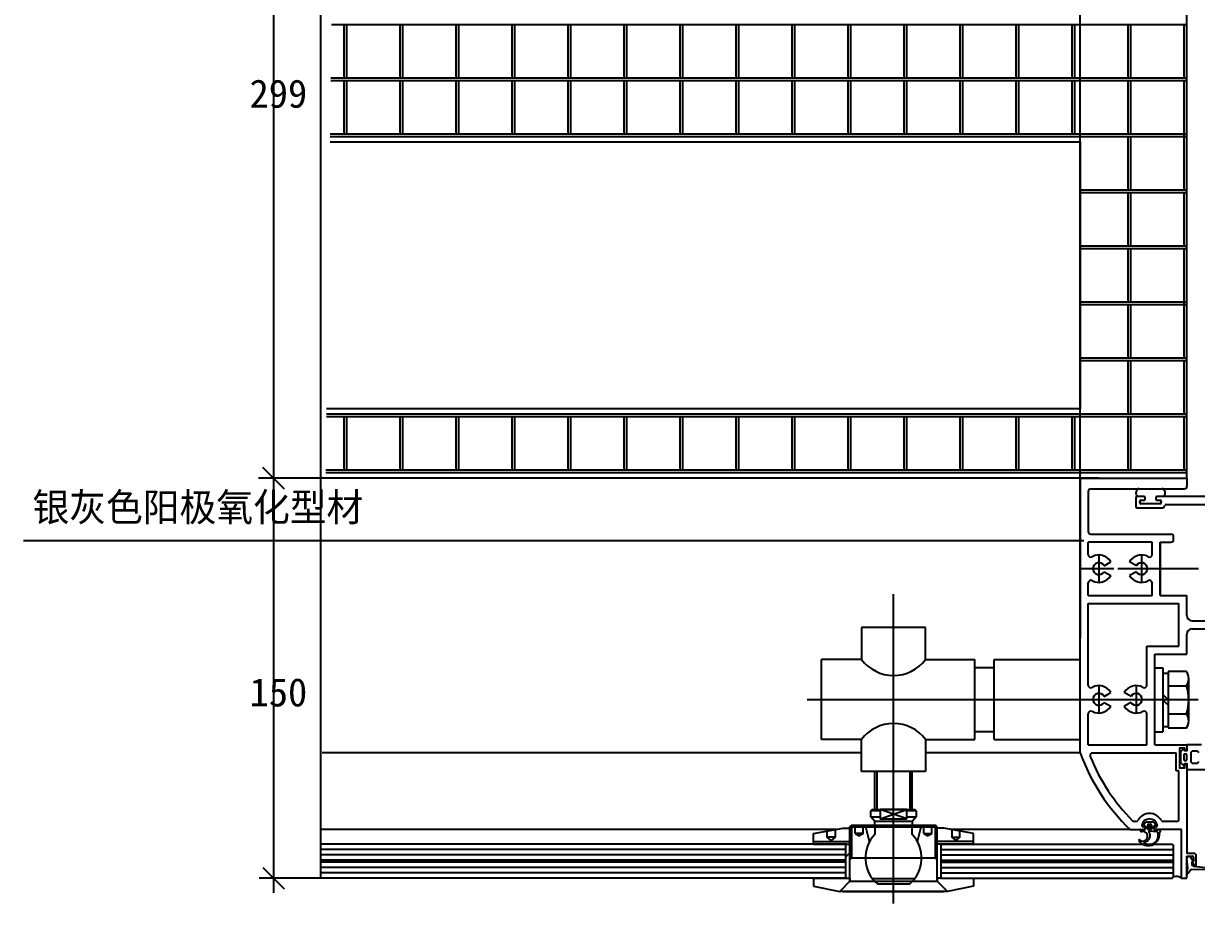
# Model space of a CAD drawing. Header units: metres. Extents: x 2762 to 3725, y 1252 to 2550.
# Drawn here: x 2762.4 to 3202.3, y 1787 to 2117.1 of the extents above; entities that cross this region are included whole.
import ezdxf

# ---------------------------------------------------------------- set-up
doc = ezdxf.new("R2010")
doc.units = ezdxf.units.M
for name, color, linetype in [('1', 1, 'Continuous'), ('10', 1, 'Continuous'), ('4', 4, 'Continuous'), ('6', 6, 'Continuous'), ('GOMMA', 3, 'Continuous'), ('填充', 1, 'Continuous'), ('胶条', 6, 'Continuous')]:
    doc.layers.add(name, color=color, linetype=linetype)

# ---------------------------------------------------------------- blocks, each defined once
blk = doc.blocks.new('_ArchTick')
at = {"color": 0, "linetype": 'ByBlock'}
blk.add_lwpolyline([(-0.5, -0.5), (0.5, 0.5)], dxfattribs=at)

msp = doc.modelspace()

# ---------------------------------------------------------------- hatches: boundary and pattern name
at = {"layer": '1'}
h = msp.add_hatch(dxfattribs=at)
h.set_pattern_fill('ANSI38', scale=6)
h.paths.add_polyline_path([(3072.3, 1809.33), (3072.3, 1810.33), (3058.7, 1810.33), (3058.7, 1809.33)])
h = msp.add_hatch(dxfattribs=at)
h.set_pattern_fill('ANSI38', scale=6)
h.paths.add_polyline_path([(3058.7, 1809.33), (3058.7, 1810.33), (3072.3, 1810.33), (3072.3, 1809.33)])
h = msp.add_hatch(dxfattribs=at)
h.set_pattern_fill('ANSI38', scale=6)
h.paths.add_polyline_path([(3072.3, 1796.57), (3070.8, 1796.57, 1), (3070.8, 1797.07), (3070.8, 1809.12), (3072.3, 1809.12)])
h = msp.add_hatch(dxfattribs=at)
h.set_pattern_fill('ANSI38', scale=6)
h.paths.add_polyline_path([(3118.7, 1809.33), (3118.7, 1810.33), (3105.1, 1810.33), (3105.1, 1809.33)])
h = msp.add_hatch(dxfattribs=at)
h.set_pattern_fill('ANSI38', scale=6)
h.paths.add_polyline_path([(3105.1, 1796.57), (3106.6, 1796.57, -1), (3106.6, 1797.07), (3106.6, 1809.33), (3105.1, 1809.33)])
at = {"layer": '填充'}
h = msp.add_hatch(dxfattribs=at)
h.set_pattern_fill('HONEY', scale=100)
h.paths.add_polyline_path([(2877.39, 2072.57), (2876.08, 1972.57), (3158.7, 1972.57), (3158.7, 2072.57)])

# ---------------------------------------------------------------- linework, layer by layer
for p, q in [((3158.7, 1946.57), (3158.7, 2243.07)), ((3198.7, 1946.57), (3198.7, 2243.07)), ((2882.7, 2096.57), (2882.7, 2116.57)), ((2883.7, 2096.57), (2883.7, 2116.57)), ((2903.7, 2096.57), (2903.7, 2116.57)), ((2904.7, 2096.57), (2904.7, 2116.57)), ((2924.7, 2096.57), (2924.7, 2116.57)), ((2925.7, 2096.57), (2925.7, 2116.57)), ((2945.7, 2096.57), (2945.7, 2116.57)), ((2946.7, 2096.57), (2946.7, 2116.57)), ((2966.7, 2096.57), (2966.7, 2116.57)), ((2967.7, 2096.57), (2967.7, 2116.57)), ((2987.7, 2096.57), (2987.7, 2116.57)), ((2988.7, 2096.57), (2988.7, 2116.57)), ((3008.7, 2096.57), (3008.7, 2116.57)), ((3009.7, 2096.57), (3009.7, 2116.57)), ((3029.7, 2096.57), (3029.7, 2116.57)), ((3030.7, 2096.57), (3030.7, 2116.57)), ((3050.7, 2096.57), (3050.7, 2116.57)), ((3051.7, 2096.57), (3051.7, 2116.57)), ((3071.7, 2096.57), (3071.7, 2116.57)), ((3072.7, 2096.57), (3072.7, 2116.57)), ((3092.7, 2096.57), (3092.7, 2116.57)), ((3093.7, 2096.57), (3093.7, 2116.57)), ((3113.7, 2096.57), (3113.7, 2116.57)), ((3114.7, 2096.57), (3114.7, 2116.57)), ((3134.7, 2096.57), (3134.7, 2116.57)), ((3135.7, 2096.57), (3135.7, 2116.57)), ((3155.7, 2096.57), (3155.7, 2116.57)), ((3156.7, 2096.57), (3156.7, 2116.57)), ((3176.7, 2096.57), (3176.7, 2116.57)), ((3177.7, 2096.57), (3177.7, 2116.57)), ((3197.7, 2096.57), (3197.7, 2116.57)), ((2882.7, 2075.57), (2882.7, 2095.57)), ((2883.7, 2075.57), (2883.7, 2095.57)), ((2903.7, 2075.57), (2903.7, 2095.57)), ((2904.7, 2075.57), (2904.7, 2095.57)), ((2924.7, 2075.57), (2924.7, 2095.57)), ((2925.7, 2075.57), (2925.7, 2095.57)), ((2945.7, 2075.57), (2945.7, 2095.57)), ((2946.7, 2075.57), (2946.7, 2095.57)), ((2966.7, 2075.57), (2966.7, 2095.57)), ((2967.7, 2075.57), (2967.7, 2095.57)), ((2987.7, 2075.57), (2987.7, 2095.57)), ((2988.7, 2075.57), (2988.7, 2095.57)), ((3008.7, 2075.57), (3008.7, 2095.57)), ((3009.7, 2075.57), (3009.7, 2095.57)), ((3029.7, 2075.57), (3029.7, 2095.57)), ((3030.7, 2075.57), (3030.7, 2095.57)), ((3050.7, 2075.57), (3050.7, 2095.57)), ((3051.7, 2075.57), (3051.7, 2095.57)), ((3071.7, 2075.57), (3071.7, 2095.57)), ((3072.7, 2075.57), (3072.7, 2095.57)), ((3092.7, 2075.57), (3092.7, 2095.57)), ((3093.7, 2075.57), (3093.7, 2095.57)), ((3113.7, 2075.57), (3113.7, 2095.57)), ((3114.7, 2075.57), (3114.7, 2095.57)), ((3134.7, 2075.57), (3134.7, 2095.57)), ((3135.7, 2075.57), (3135.7, 2095.57)), ((3155.7, 2075.57), (3155.7, 2095.57)), ((3156.7, 2075.57), (3156.7, 2095.57)), ((3176.7, 2075.57), (3176.7, 2095.57)), ((3177.7, 2075.57), (3177.7, 2095.57)), ((3197.7, 2054.57), (3197.7, 2095.57)), ((3158.7, 2072.57), (2877.39, 2072.57)), ((3158.7, 2072.57), (3158.7, 1972.57)), ((3176.7, 2054.57), (3176.7, 2074.57)), ((3177.7, 2054.57), (3177.7, 2074.57)), ((3176.7, 2033.57), (3176.7, 2053.57)), ((3177.7, 2033.57), (3177.7, 2053.57)), ((3197.7, 2033.57), (3197.7, 2053.57)), ((3176.7, 2012.57), (3176.7, 2032.57)), ((3177.7, 2012.57), (3177.7, 2032.57)), ((3197.7, 1991.57), (3197.7, 2032.57)), ((3176.7, 1991.57), (3176.7, 2011.57)), ((3177.7, 1991.57), (3177.7, 2011.57)), ((3176.7, 1970.57), (3176.7, 1990.57)), ((3177.7, 1970.57), (3177.7, 1990.57)), ((3197.7, 1970.57), (3197.7, 1990.57)), ((3158.7, 1972.57), (2876.08, 1972.57)), ((2882.7, 1949.57), (2882.7, 1969.57)), ((2883.7, 1949.57), (2883.7, 1969.57)), ((2903.7, 1949.57), (2903.7, 1969.57)), ((2904.7, 1949.57), (2904.7, 1969.57)), ((2924.7, 1949.57), (2924.7, 1969.57)), ((2925.7, 1949.57), (2925.7, 1969.57)), ((2945.7, 1949.57), (2945.7, 1969.57)), ((2946.7, 1949.57), (2946.7, 1969.57)), ((2966.7, 1949.57), (2966.7, 1969.57)), ((2967.7, 1949.57), (2967.7, 1969.57)), ((2987.7, 1949.57), (2987.7, 1969.57)), ((2988.7, 1949.57), (2988.7, 1969.57)), ((3008.7, 1949.57), (3008.7, 1969.57)), ((3009.7, 1949.57), (3009.7, 1969.57)), ((3029.7, 1949.57), (3029.7, 1969.57)), ((3030.7, 1949.57), (3030.7, 1969.57)), ((3050.7, 1949.57), (3050.7, 1969.57)), ((3051.7, 1949.57), (3051.7, 1969.57)), ((3071.7, 1949.57), (3071.7, 1969.57)), ((3072.7, 1949.57), (3072.7, 1969.57)), ((3092.7, 1949.57), (3092.7, 1969.57)), ((3093.7, 1949.57), (3093.7, 1969.57)), ((3113.7, 1949.57), (3113.7, 1969.57)), ((3114.7, 1949.57), (3114.7, 1969.57)), ((3134.7, 1949.57), (3134.7, 1969.57)), ((3135.7, 1949.57), (3135.7, 1969.57)), ((3155.7, 1949.57), (3155.7, 1969.57)), ((3156.7, 1949.57), (3156.7, 1969.57)), ((3176.7, 1949.57), (3176.7, 1969.57)), ((3177.7, 1949.57), (3177.7, 1969.57)), ((3197.7, 1949.57), (3197.7, 1969.57)), ((3158.7, 1946.57), (2875.74, 1946.57)), ((3158.7, 1946.57), (3158.7, 1886.57)), ((3165.7, 1946.57), (3158.7, 1946.57)), ((3188.7, 1922.07), (3188.7, 1903.07)), ((3188.7, 1922.07), (3188.7, 1903.07)), ((3188.7, 1922.07), (3188.7, 1903.07)), ((3188.7, 1922.07), (3188.7, 1903.07)), ((3165.7, 1917.77), (3165.7, 1907.47)), ((3167.66, 1913.74), (3170.16, 1915.19)), ((3179.74, 1913.74), (3177.23, 1915.19)), ((3181.69, 1917.77), (3181.69, 1907.47)), ((3171.33, 1912.62), (3158.7, 1912.62)), ((3167.66, 1911.49), (3170.16, 1910.04)), ((3203.03, 1912.57), (3172.79, 1912.57)), ((3179.74, 1911.49), (3177.23, 1910.04)), ((3200.7, 1893.07), (3223.69, 1893.07)), ((3200.7, 1890.07), (3223.69, 1890.07)), ((3186.7, 1875.45), (3189.7, 1875.45)), ((3189.7, 1875.45), (3189.7, 1851.45)), ((3198.56, 1874), (3191.7, 1874)), ((3191.7, 1874), (3191.7, 1852.89)), ((3189.7, 1873.41), (3191.7, 1873.41)), ((3199.38, 1855.53), (3199.38, 1871.36)), ((3165.7, 1868.77), (3165.7, 1858.47)), ((3167.66, 1864.74), (3170.16, 1866.19)), ((3177.74, 1864.74), (3175.23, 1866.19)), ((3179.69, 1868.77), (3179.69, 1858.47)), ((3189.7, 1865.43), (3191.7, 1863.45)), ((3191.7, 1868.72), (3198.56, 1868.72)), ((3167.66, 1862.49), (3170.16, 1861.04)), ((3177.74, 1862.49), (3175.23, 1861.04)), ((3189.7, 1863.45), (3191.7, 1861.46)), ((3191.7, 1858.17), (3198.56, 1858.17)), ((3189.7, 1853.48), (3191.7, 1853.48)), ((3191.7, 1852.89), (3198.56, 1852.89)), ((3186.7, 1851.45), (3189.7, 1851.45)), ((3076.7, 1843.57), (2874.39, 1843.57)), ((3158.7, 1843.57), (3100.7, 1843.57)), ((3067.3, 1814.83), (2874.01, 1814.83)), ((3177.41, 1814.83), (3110.09, 1814.83)), ((3177.41, 1814.83), (3182.65, 1814.83)), ((3182.95, 1815.83), (3182.28, 1815.83)), ((3182.83, 1814.94), (3183.13, 1815.54)), ((3186.56, 1814.94), (3186.26, 1815.54)), ((3186.44, 1815.83), (3187.11, 1815.83))]:
    msp.add_line(p, q)
for centre, radius, start, end in [((3162.7, 1917.98), 1, 180, 299.29), ((3184.7, 1917.98), 1, 240.71, 0), ((3165.7, 1912.62), 5.15, 30, 119.29), ((3165.7, 1912.62), 2.25, 30, 330), ((3181.69, 1912.62), 5.15, 60.71, 150), ((3181.69, 1912.62), 2.25, 210, 150), ((3165.7, 1912.62), 5.15, 240.71, 330), ((3181.69, 1912.62), 5.15, 210, 299.29), ((3162.7, 1907.25), 1, 60.71, 180), ((3184.7, 1907.25), 1, 0, 119.29), ((3194.7, 1871.36), 4.67, 325.62, 34.38), ((3162.7, 1868.98), 1, 180, 299.29), ((3165.7, 1863.62), 5.15, 30, 119.29), ((3165.7, 1863.62), 2.25, 30, 330), ((3179.69, 1863.62), 5.15, 60.71, 150), ((3179.69, 1863.62), 2.25, 210, 150), ((3182.7, 1868.98), 1, 240.71, 0), ((3181.91, 1863.45), 17.46, 342.41, 17.59), ((3165.7, 1863.62), 5.15, 240.71, 330), ((3179.69, 1863.62), 5.15, 210, 299.29), ((3162.7, 1858.25), 1, 60.71, 180), ((3182.7, 1858.25), 1, 0, 119.29), ((3194.7, 1855.53), 4.67, 325.62, 34.38), ((3184.7, 1815.83), 4.97, 30.17, 149.83), ((3184.7, 1815.83), 2.97, 11.68, 168.32), ((3182.28, 1816.33), 0.5, 168.32, 270), ((3182.65, 1815.03), 0.2, 270, 333.43), ((3182.95, 1815.63), 0.2, 333.43, 90), ((3186.44, 1815.63), 0.2, 90, 206.57), ((3186.26, 1816.4), 0.4, 283.48, 314.62), ((3186.74, 1815.03), 0.2, 206.57, 270), ((3187.11, 1816.33), 0.5, 270, 11.68)]:
    msp.add_arc(centre, radius, start, end)
at = {"layer": '1'}
for p, q in [((2873.81, 2545.55), (2873.81, 1796.61)), ((3198.7, 2116.57), (2877.96, 2116.57)), ((3198.7, 2095.57), (2877.69, 2095.57)), ((3198.7, 2096.57), (2877.7, 2096.57)), ((3198.7, 2074.57), (2877.41, 2074.57)), ((3198.7, 2075.57), (2877.43, 2075.57)), ((3198.7, 2054.57), (3158.7, 2054.57)), ((3198.7, 2053.57), (3158.7, 2053.57)), ((3198.7, 2033.57), (3158.7, 2033.57)), ((3198.7, 2032.57), (3158.7, 2032.57)), ((3198.7, 2012.57), (3158.7, 2012.57)), ((3198.7, 2011.57), (3158.7, 2011.57)), ((3198.7, 1991.57), (3158.7, 1991.57)), ((3198.7, 1990.57), (3158.7, 1990.57)), ((3198.7, 1969.57), (2876.04, 1969.57)), ((3198.7, 1970.57), (2876.05, 1970.57)), ((3198.7, 1949.57), (2875.78, 1949.57)), ((3198.7, 1948.57), (2875.77, 1948.57)), ((3158.7, 1843.57), (3158.7, 1946.57)), ((3158.7, 1946.57), (3198.7, 1946.57)), ((3198.7, 1946.57), (3198.7, 1943.57)), ((3161.7, 1941.57), (3161.7, 1926.57)), ((3162.7, 1942.57), (3197.7, 1942.57)), ((3179.57, 1939.2), (3179.57, 1935.9)), ((3182.57, 1939.7), (3180.07, 1939.7)), ((3181.07, 1937.4), (3181.07, 1937.8)), ((3181.57, 1938.3), (3182.57, 1938.3)), ((3188.57, 1936.9), (3181.57, 1936.9)), ((3183.07, 1938.8), (3183.07, 1939.2)), ((3187.07, 1939.2), (3187.07, 1938.8)), ((3211.07, 1939.7), (3187.57, 1939.7)), ((3187.57, 1938.3), (3188.57, 1938.3)), ((3189.07, 1937.8), (3189.07, 1937.4)), ((3190.95, 1936.7), (3214.14, 1936.7)), ((3180.07, 1935.4), (3189.52, 1935.4)), ((3161.7, 1917.98), (3161.7, 1922.57)), ((3185.7, 1922.57), (3161.7, 1922.57)), ((3162.7, 1925.57), (3192.7, 1925.57)), ((3185.7, 1917.98), (3185.7, 1922.57)), ((3188.7, 1922.57), (3192.7, 1922.57)), ((3188.7, 1902.57), (3188.7, 1922.57)), ((3193.7, 1923.57), (3193.7, 1924.57)), ((3161.7, 1902.57), (3161.7, 1907.25)), ((3185.7, 1902.57), (3185.7, 1907.25)), ((3198.7, 1895.07), (3198.7, 1902.57)), ((3161.7, 1868.98), (3161.7, 1899.57)), ((3195.7, 1883.57), (3195.7, 1899.57)), ((3198.7, 1880.57), (3198.7, 1888.07)), ((3183.7, 1868.98), (3183.7, 1883.57)), ((3183.7, 1883.57), (3195.7, 1883.57)), ((3186.7, 1846.57), (3186.7, 1880.57)), ((3161.7, 1846.57), (3161.7, 1858.25)), ((3183.7, 1846.57), (3183.7, 1858.25)), ((3179.54, 1817.83), (3179.04, 1817.83))]:
    msp.add_line(p, q, dxfattribs=at)
for centre, radius, start, end in [((3162.7, 1941.57), 1, 90, 180), ((3197.7, 1943.57), 1, 270, 0), ((3180.07, 1939.2), 0.5, 90, 180), ((3180.07, 1935.9), 0.5, 180, 270), ((3181.57, 1937.8), 0.5, 90, 180), ((3181.57, 1937.4), 0.5, 180, 270), ((3182.57, 1939.2), 0.5, 0, 90), ((3182.57, 1938.8), 0.5, 270, 0), ((3187.57, 1939.2), 0.5, 90, 180), ((3187.57, 1938.8), 0.5, 180, 270), ((3188.57, 1937.8), 0.5, 0, 90), ((3188.57, 1937.4), 0.5, 270, 0), ((3189.21, 1936.67), 1.3, 283.76, 344.83), ((3190.95, 1936.2), 0.5, 90, 164.83), ((3162.7, 1926.57), 1, 180, 270), ((3192.7, 1924.57), 1, 0, 90), ((3192.7, 1923.57), 1, 270, 0), ((3200.7, 1895.07), 2, 180, 270), ((3200.7, 1888.07), 2, 90, 180), ((3179.04, 1818.83), 1, 224.93, 270), ((3179.54, 1818.83), 1, 270, 329.83), ((3189.86, 1818.83), 1, 210.17, 270)]:
    msp.add_arc(centre, radius, start, end, dxfattribs=at)
at = {"layer": '10'}
for p, q in [((2856.22, 2248.07), (2856.22, 1944.07)), ((2856.22, 1949.07), (2856.22, 1791.11)), ((2879.48, 1946.57), (2850.62, 1946.57)), ((2879.48, 1946.57), (2853.22, 1946.57)), ((3160.04, 1923.09), (2762.44, 1923.09)), ((2879.48, 1796.57), (2850.85, 1796.57))]:
    msp.add_line(p, q, dxfattribs=at)
at = {"layer": '4'}
for p, q in [((3161.7, 1902.57), (3185.7, 1902.57)), ((3188.7, 1902.57), (3198.7, 1902.57)), ((3161.7, 1899.57), (3195.7, 1899.57)), ((3100.7, 1890.57), (3076.7, 1890.57)), ((3076.7, 1890.57), (3076.7, 1878.57)), ((3100.7, 1878.57), (3100.7, 1890.57)), ((3061.7, 1848.57), (3061.7, 1878.57)), ((3076.7, 1878.57), (3061.7, 1878.57)), ((3100.7, 1878.57), (3119.23, 1878.57)), ((3119.23, 1848.57), (3119.23, 1878.57)), ((3126.42, 1848.57), (3126.42, 1878.57)), ((3126.42, 1878.57), (3158.7, 1878.57)), ((3186.7, 1880.57), (3198.7, 1880.57)), ((3119.23, 1875.57), (3126.42, 1875.57)), ((3076.7, 1848.57), (3061.7, 1848.57)), ((3076.7, 1836.57), (3076.7, 1848.57)), ((3100.7, 1848.57), (3100.7, 1836.57)), ((3100.7, 1848.57), (3119.23, 1848.57)), ((3119.23, 1851.57), (3126.42, 1851.57)), ((3126.42, 1848.57), (3158.7, 1848.57)), ((3161.7, 1846.57), (3183.7, 1846.57)), ((3163.36, 1843.57), (3194.7, 1843.57)), ((3186.7, 1846.57), (3198.7, 1846.57)), ((3194.7, 1836.78), (3194.7, 1843.57)), ((3100.7, 1836.57), (3076.7, 1836.57)), ((3081.7, 1822.33), (3081.7, 1836.57)), ((3095.7, 1822.33), (3095.7, 1836.57)), ((3195.7, 1836.78), (3194.7, 1836.78)), ((3195.7, 1818.83), (3195.7, 1836.78)), ((3198.7, 1838.55), (3198.7, 1805.86)), ((3095.7, 1817.83), (3081.7, 1817.83)), ((3194.7, 1817.83), (3189.86, 1817.83)), ((3058.7, 1813.28), (3069.8, 1815.28)), ((3058.7, 1809.33), (3058.7, 1813.28)), ((3069.8, 1815.28), (3072.3, 1815.28)), ((3072.3, 1815.83), (3072.8, 1816.33)), ((3072.3, 1795.39), (3072.3, 1815.83)), ((3104.6, 1816.33), (3072.8, 1816.33)), ((3105.1, 1815.83), (3104.6, 1816.33)), ((3105.1, 1795.39), (3105.1, 1815.83)), ((3107.6, 1815.28), (3105.1, 1815.28)), ((3118.7, 1813.28), (3107.6, 1815.28)), ((3118.7, 1809.33), (3118.7, 1813.28)), ((3196.7, 1814.83), (3186.74, 1814.83)), ((3196.7, 1796.57), (3196.7, 1814.83)), ((3071, 1809.33), (2873.94, 1809.33)), ((3058.7, 1810.33), (3072.3, 1810.33)), ((3058.7, 1809.33), (3072.3, 1809.33)), ((3058.7, 1809.33), (3072.3, 1809.33)), ((3070.8, 1809.33), (3072.3, 1809.33)), ((3070.8, 1797.07), (3070.8, 1809.33)), ((3118.7, 1810.33), (3105.1, 1810.33)), ((3106.6, 1809.33), (3105.1, 1809.33)), ((3118.7, 1809.33), (3105.1, 1809.33)), ((3106.4, 1809.33), (3193.2, 1809.33)), ((3106.6, 1797.07), (3106.6, 1809.33)), ((3070.8, 1805.33), (2873.89, 1805.33)), ((3070.8, 1807.33), (2873.92, 1807.33)), ((3106.6, 1807.33), (3193.7, 1807.33)), ((3106.6, 1805.33), (3193.7, 1805.33)), ((3201.4, 1805.86), (3198.7, 1805.86)), ((3198.7, 1804.86), (3200.8, 1804.86)), ((3198.7, 1796.57), (3198.7, 1804.86)), ((3201.2, 1804.46), (3201.2, 1802.77)), ((3202.2, 1801.1), (3202.2, 1805.06)), ((3070.8, 1800.57), (2873.83, 1800.57)), ((3070.8, 1802.57), (2873.85, 1802.57)), ((3070.8, 1803.33), (2873.86, 1803.33)), ((3106.6, 1803.33), (3193.7, 1803.33)), ((3106.6, 1802.57), (3193.7, 1802.57)), ((3106.6, 1800.57), (3193.7, 1800.57)), ((3200.26, 1799.85), (3199.09, 1798.13)), ((3201.2, 1802.77), (3200.72, 1802.77)), ((3200.72, 1802.77), (3201.52, 1801.1)), ((3201.52, 1801.1), (3202.2, 1801.1)), ((3071, 1796.57), (2873.78, 1796.57)), ((3070.8, 1798.57), (2873.8, 1798.57)), ((3058.7, 1796.57), (3071, 1796.57)), ((3058.7, 1796.57), (3058.7, 1793.62)), ((3072.3, 1795.39), (3068.52, 1791.62)), ((3072.3, 1795.39), (3068.52, 1791.62)), ((3070.8, 1796.57), (3072.3, 1796.57)), ((3072.3, 1795.39), (3072.3, 1796.57)), ((3072.3, 1796.57), (3072.3, 1795.39)), ((3105.1, 1796.57), (3105.1, 1795.39)), ((3106.6, 1796.57), (3105.1, 1796.57)), ((3105.1, 1795.39), (3108.87, 1791.62)), ((3105.1, 1795.39), (3108.87, 1791.62)), ((3106.4, 1796.57), (3193.2, 1796.57)), ((3106.6, 1798.57), (3193.7, 1798.57)), ((3106.6, 1796.57), (3118.7, 1796.57)), ((3118.7, 1796.57), (3118.7, 1793.62)), ((3196.7, 1796.57), (3198.7, 1796.57)), ((3058.7, 1793.62), (3068.52, 1791.62)), ((3108.87, 1791.62), (3068.52, 1791.62)), ((3108.87, 1791.62), (3068.52, 1791.62)), ((3069.8, 1791.62), (3107.6, 1791.62)), ((3118.7, 1793.62), (3108.87, 1791.62))]:
    msp.add_line(p, q, dxfattribs=at)
for points in [[(3197.1, 1846.57), (3198.7, 1846.57), (3198.7, 1844.6), (3197.9, 1844.38), (3197.9, 1845.37), (3195.9, 1845.37), (3195.9, 1837.98), (3197.9, 1837.98), (3197.9, 1839.58), (3198.7, 1839.37), (3198.7, 1836.78)], [(3081.7, 1816.33), (3081.7, 1817.83), (3080.2, 1819.53), (3080.2, 1821.83), (3080.7, 1822.33), (3096.7, 1822.33), (3097.2, 1821.83), (3097.2, 1819.53), (3095.7, 1817.83), (3095.7, 1816.33)], [(3193.2, 1796.57), (3193.7, 1797.07), (3193.7, 1808.83), (3193.2, 1809.33)]]:
    msp.add_lwpolyline(points, dxfattribs=at)
msp.add_lwpolyline([(3093.7, 1818.83), (3093.7, 1822.33), (3083.7, 1822.33), (3083.7, 1818.83)], close=True, dxfattribs=at)
for centre, radius, start, end in [((3088.7, 1887.57), 15, 216.87, 323.13), ((3088.7, 1839.57), 15, 36.87, 143.13), ((3229.63, 1869.29), 75.46, 199.93, 226.2), ((3163.36, 1842.57), 1, 90, 201.96), ((3229.63, 1869.29), 72.46, 201.96, 224.93), ((3194.7, 1818.83), 1, 270, 0), ((3200.8, 1804.46), 0.4, 360, 90), ((3201.4, 1805.06), 0.8, 360, 90), ((3070.8, 1796.82), 0.25, 270, 90), ((3106.6, 1796.82), 0.25, 90, 270), ((3194.7, 1793.84), 3.38, 53.8, 107.28), ((3198.91, 1798.31), 0.26, 160.23, 315)]:
    msp.add_arc(centre, radius, start, end, dxfattribs=at)
at = {"layer": '6'}
for p, q in [((3088.7, 1787.05), (3088.7, 1903.04)), ((3056.34, 1863.57), (3202.98, 1863.57)), ((3082.5, 1822.33), (3082.5, 1836.57)), ((3094.9, 1822.33), (3094.9, 1836.57)), ((3083.7, 1821.83), (3080.2, 1821.83)), ((3083.7, 1818.83), (3093.7, 1822.33)), ((3093.7, 1818.83), (3083.7, 1822.33)), ((3097.2, 1821.83), (3093.7, 1821.83)), ((3080.2, 1819.53), (3083.7, 1819.53)), ((3093.7, 1819.53), (3097.2, 1819.53)), ((3072.3, 1815.83), (3105.1, 1815.83)), ((3074.3, 1813.33), (3074.3, 1816.33)), ((3074.3, 1813.33), (3075.8, 1812.46)), ((3077.3, 1813.33), (3074.3, 1813.33)), ((3077.3, 1813.33), (3075.8, 1812.46)), ((3077.3, 1813.33), (3077.3, 1816.33)), ((3079.66, 1810.26), (3078.16, 1816.33)), ((3097.73, 1810.26), (3099.23, 1816.33)), ((3100.1, 1813.33), (3100.1, 1816.33)), ((3100.1, 1813.33), (3101.6, 1812.46)), ((3100.1, 1813.33), (3103.1, 1813.33)), ((3103.1, 1813.33), (3101.6, 1812.46)), ((3103.1, 1813.33), (3103.1, 1816.33)), ((3066.84, 1811.98), (3063.84, 1811.98)), ((3110.55, 1811.98), (3113.55, 1811.98)), ((3104.39, 1804.01), (3073, 1804.01)), ((3072.3, 1795.39), (3105.1, 1795.39)), ((3080.7, 1796.39), (3096.7, 1796.39))]:
    msp.add_line(p, q, dxfattribs=at)
for points in [[(3066.84, 1814.74), (3066.84, 1811.98), (3065.34, 1810.66), (3063.84, 1811.98), (3063.84, 1814.2)], [(3072.3, 1803.62), (3073, 1804.01), (3073, 1816.33)], [(3105.1, 1803.62), (3104.39, 1804.01), (3104.39, 1816.33)], [(3110.55, 1814.74), (3110.55, 1811.98), (3112.05, 1810.66), (3113.55, 1811.98), (3113.55, 1814.2)]]:
    msp.add_lwpolyline(points, dxfattribs=at)
msp.add_lwpolyline([(3081.7, 1816.33), (3081.7, 1812.99, 0.43), (3082.62, 1794.39), (3094.77, 1794.39, 0.43), (3095.7, 1812.99), (3095.7, 1816.33)], format="xyb", dxfattribs=at)
at = {"layer": 'GOMMA'}
for p, q in [((3199.02, 1800.49), (3198.67, 1803.89)), ((3200.06, 1804.42), (3201.04, 1803.11)), ((3198.67, 1798.4), (3199.02, 1800.49)), ((3207.89, 1799.68), (3200.26, 1799.85)), ((3200.93, 1802.82), (3200.58, 1802.73)), ((3200.58, 1802.73), (3200.58, 1801.72)), ((3201.19, 1801.08), (3207.89, 1800.32))]:
    msp.add_line(p, q, dxfattribs=at)
for points in [[(3204.11, 1846.57), (3198.7, 1846.57), (3198.7, 1844.32), (3197.9, 1844.32), (3197.72, 1844.97, 0.58), (3197.38, 1845.06), (3196.3, 1843.92), (3196.3, 1839.92), (3197.38, 1838.78, 0.58), (3197.72, 1838.87), (3197.9, 1839.52), (3198.7, 1839.52), (3198.7, 1837.32), (3206.12, 1837.32)], [(3203.01, 1840.32, -0.41), (3202.21, 1839.52), (3201.09, 1839.52, -0.41), (3200.29, 1840.32), (3200.29, 1843.52, -0.41), (3201.09, 1844.32), (3202.21, 1844.32, -0.41), (3203.01, 1843.52)]]:
    msp.add_lwpolyline(points, format="xyb", dxfattribs=at)
msp.add_lwpolyline([(3197.5, 1841.12, 0.41), (3197.9, 1840.72), (3198.3, 1840.72, 0.41), (3198.7, 1841.12), (3198.7, 1842.72, 0.41), (3198.3, 1843.12), (3197.9, 1843.12, 0.41), (3197.5, 1842.72)], format="xyb", close=True, dxfattribs=at)
for centre, radius, start, end in [((3181.4, 1940.96), 1.83, 107.54, 223.37), ((3188.74, 1940.96), 1.83, 316.63, 72.46), ((3199.43, 1803.97), 0.77, 35.05, 186.19), ((3201.22, 1801.72), 0.64, 180, 267.3), ((3200.88, 1803.01), 0.19, 285, 32.83)]:
    msp.add_arc(centre, radius, start, end, dxfattribs=at)
at = {"layer": '胶条'}
for p, q in [((3182.52, 1816.61), (3182.52, 1816.69)), ((3182.64, 1816.97), (3183.18, 1817.51)), ((3183.46, 1817.63), (3185.93, 1817.63)), ((3184.34, 1816.83), (3185.05, 1816.83)), ((3186.75, 1816.97), (3186.22, 1817.51)), ((3186.87, 1816.61), (3186.87, 1816.69)), ((3181.2, 1814.6), (3181.2, 1814.6)), ((3182.65, 1814.63), (3181.42, 1814.8)), ((3182.85, 1816.12), (3182.64, 1816.33)), ((3183.01, 1814.85), (3183.31, 1815.45)), ((3183.94, 1816.43), (3183.94, 1815.23)), ((3185.05, 1814.83), (3184.34, 1814.83)), ((3184.85, 1815.83), (3184.5, 1815.83)), ((3187.36, 1813.97), (3184.65, 1814.17)), ((3184.7, 1816.26), (3184.7, 1815.26)), ((3185.45, 1816.43), (3185.45, 1815.23)), ((3186.39, 1814.85), (3186.09, 1815.45)), ((3186.54, 1816.12), (3186.75, 1816.33)), ((3186.74, 1814.63), (3187.77, 1814.71))]:
    msp.add_line(p, q, dxfattribs=at)
for centre, radius, start, end in [((3182.92, 1816.69), 0.4, 134.98, 180), ((3183.46, 1817.23), 0.4, 90, 134.98), ((3184.34, 1816.43), 0.4, 90, 180), ((3185.05, 1816.43), 0.4, 0, 90), ((3185.93, 1817.23), 0.4, 45.02, 90), ((3186.47, 1816.69), 0.4, 0, 45.02), ((3184.21, 1812.97), 4.21, 213.3, 5.53), ((3182.16, 1812.27), 1.81, 225.76, 106.99), ((3181.6, 1814.44), 0.43, 157.82, 274.47), ((3181.4, 1814.6), 0.2, 82.16, 180), ((3182.92, 1816.61), 0.4, 180, 225.38), ((3182.65, 1815.03), 0.4, 270, 333.43), ((3184.66, 1812.52), 3.31, 233.54, 21.32), ((3182.63, 1812.51), 2.29, 272.76, 36.1), ((3183.14, 1816.4), 0.4, 225.38, 256.52), ((3182.95, 1815.63), 0.4, 333.43, 76.52), ((3184.34, 1815.23), 0.4, 180, 270), ((3184.64, 1813.97), 0.2, 85.84, 216.86), ((3185.05, 1815.23), 0.4, 270, 0), ((3186.44, 1815.63), 0.4, 103.48, 206.57), ((3186.74, 1815.03), 0.4, 206.57, 270), ((3186.47, 1816.61), 0.4, 314.62, 0), ((3187.32, 1813.48), 0.5, 30.17, 85.84), ((3187.73, 1815.21), 0.5, 274.66, 300.02), ((3188.23, 1814.34), 0.51, 309.09, 120.02), ((3188.86, 1813.56), 0.5, 129.09, 201.13), ((3180.85, 1810.78), 0.2, 77.13, 216.68), ((3182.79, 1810.03), 0.2, 105.87, 240.21)]:
    msp.add_arc(centre, radius, start, end, dxfattribs=at)

# ---------------------------------------------------------------- block references
at = {"layer": '10', "xscale": 8, "yscale": 8, "zscale": 8}
for p, rotation in [((2856.22, 1946.57), 90), ((2856.22, 1946.57), 270), ((2856.22, 1796.57), 270)]:
    msp.add_blockref('_ArchTick', p, dxfattribs=dict(at, rotation=rotation))

# ---------------------------------------------------------------- texts
at = {"layer": '10', "char_height": 10.6, "attachment_point": 1}
for s, insert in [('\\A1;299', (2847.22, 2096.07)), ('银灰色阳极氧化型材', (2765.84, 1940.97)), ('\\A1;150', (2847.22, 1871.57))]:
    msp.add_mtext(s, dxfattribs=dict(at, insert=insert))

doc.saveas('drawing.dxf')
